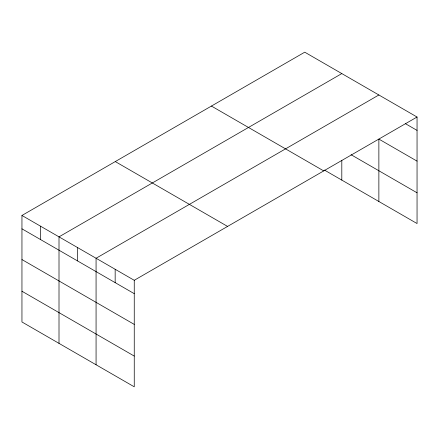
<?xml version="1.0" encoding="UTF-8"?>
<svg xmlns="http://www.w3.org/2000/svg" width="439" height="439" viewBox="0 0 439 439"><rect width="100%" height="100%" fill="white"/><g stroke="black" fill="none" stroke-linecap="round" stroke-linejoin="round"><path stroke-width="0.66" d="M21.95 215.461L134.252 280.296L134.252 386.814L21.95 321.974L21.95 215.461L304.748 52.186L417.05 117.026L417.05 223.539L324.437 170.069M341.805 73.587L59.007 236.857L59.007 343.369M378.868 94.983L96.07 258.253L96.07 364.765M134.252 280.296L417.05 117.026M405.477 123.71L417.05 130.388M417.05 161.129L378.868 139.086L378.868 201.496M351.074 154.709L417.05 192.798M211.422 106.068L323.724 170.908M115.276 161.579L227.578 226.42M21.95 228.823L134.252 293.664M21.95 259.564L134.252 324.399M21.95 291.233L134.252 356.073M341.805 160.29L341.805 180.1M115.161 269.277L115.161 282.639M77.538 247.558L77.538 260.92M40.481 226.156L40.481 239.524"/></g></svg>
